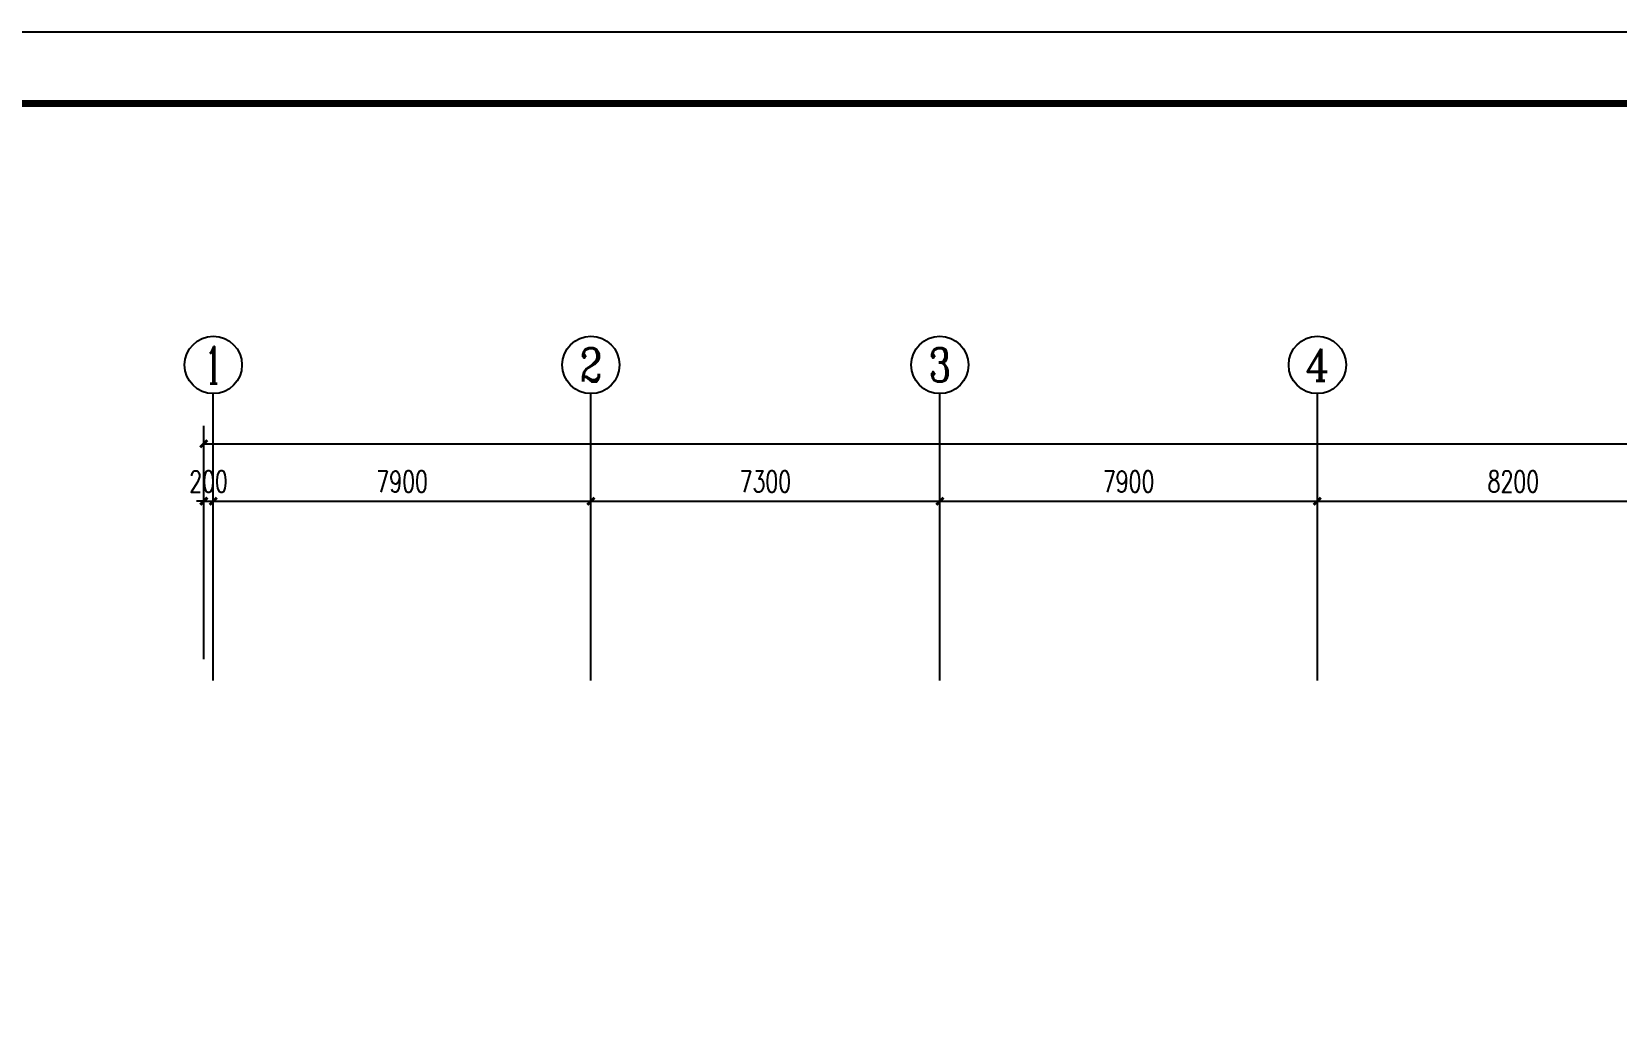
# Model space of a CAD drawing. Extents: x -70335 to 1144202, y 0 to 1100440.
# Drawn here: x 946342 to 979517, y 884205 to 905006 of the extents above; entities that cross this region are included whole.
import ezdxf
from ezdxf.enums import TextEntityAlignment as Align

# ---------------------------------------------------------------- set-up
doc = ezdxf.new("R2010")
doc.units = 0
doc.header["$LTSCALE"] = 1000
for name, color, linetype in [('3-建筑', 7, 'Continuous'), ('AXIS_TEXT', 7, 'Continuous'), ('BTTK', 7, 'Continuous'), ('PUB_TITLE', 4, 'Continuous'), ('改过图层标记', 3, 'Continuous')]:
    doc.layers.add(name, color=color, linetype=linetype)
doc.styles.add('_TCH_AXIS', font='COMPLEX', dxfattribs={"bigfont": 'GBCBIG'})
doc.styles.add('_TCH_DIM_T3', font='SIMPLEX', dxfattribs={"width": 0.705882, "bigfont": 'GBCBIG'})
doc.styles.add('COMPLEX', font='COMPLEX')
doc.styles.add('HZ(TK)', font='geniso.shx', dxfattribs={"width": 0.9, "bigfont": 'hztxt.shx'})
doc.dimstyles.new('_TCH_ARCH&&150', dxfattribs={"dimtxt": 446.25, "dimasz": 150, "dimexe": 375, "dimexo": 450, "dimgap": 189.375, "dimtad": 1, "dimdec": 0, "dimzin": 0, "dimdsep": 46, "dimtxsty": '_TCH_DIM_T3', "dimblk": 'ARCHTICK', "dimcen": 0.09, "dimclrt": 7, "dimazin": 2, "dimtfac": 1, "dimtdec": 0, "dimtix": 1, "dimtmove": 2, "dimatfit": 3, "dimfxl": 1, "dimtolj": 1, "dimtzin": 0, "dimarcsym": 0})

# ---------------------------------------------------------------- blocks, each defined once
blk = doc.blocks.new('vhtemplate_2019年新竖式图框_A1_1_2', base_point=(-420.5, 0))
at = {"layer": 'PUB_TITLE', "color": 7}
blk.add_lwpolyline([(-420.5, 594), (841, 594), (841, 0), (-420.5, 0)], close=True, dxfattribs=at)
at = {"layer": 'PUB_TITLE', "const_width": 1}
blk.add_lwpolyline([(-395.5, 10), (831, 10), (831, 584), (-395.5, 584)], close=True, dxfattribs=at)
at = {"layer": 'BTTK', "color": 4, "style": 'HZ(TK)', "width": 0.9}
for tag, p in [('合作单位', (796, 511.5)), ('建设单位', (796, 209.5)), ('工程名称', (796, 176.5)), ('子项名称', (806, 160)), ('图纸名称', (796, 141))]:
    blk.add_attdef(tag, text='', height=3.5, dxfattribs=at).set_placement(p, align=Align.MIDDLE_CENTER)
for tag, p in [('注册证书号', (808.5, 279)), ('注册印章号', (808.5, 271)), ('设计号', (806, 193)), ('图别', (789.75, 34)), ('图号', (822.25, 34)), ('版本号', (789.75, 26)), ('日期', (822.25, 26))]:
    blk.add_attdef(tag, text='', height=3.5, dxfattribs=at).set_placement(p, align=Align.MIDDLE)
blk = doc.blocks.new('_AXISO')
blk.add_circle((0, 0), 0.5)
at = {"layer": 'AXIS_TEXT', "style": 'COMPLEX', "width": 1.041667}
blk.add_attdef('A', text='', height=0.56, dxfattribs=at).set_placement((-0.25, -0.28), (0.25, -0.28), align=Align.FIT)
blk = doc.blocks.new('_ArchTick')
at = {"color": 0, "linetype": 'ByBlock', "const_width": 0.4}
blk.add_lwpolyline([(-0.5, -0.5), (0.5, 0.5)], dxfattribs=at)
blk = doc.blocks.new('*D3026')
at = {"layer": '3-建筑', "color": 0, "lineweight": -2, "transparency": 16777216}
for p, q in [((949942, 891886), (949942, 896761)), ((1089142, 891886), (1089142, 896761)), ((949942, 896386), (1089142, 896386))]:
    blk.add_line(p, q, dxfattribs=at)
at = {"layer": 'Defpoints', "color": 0, "transparency": 16777216}
for p in [(1089142, 896386), (949942, 891436), (1089142, 891436)]:
    blk.add_point(p, dxfattribs=at)
at = {"layer": '3-建筑', "color": 0, "lineweight": -2, "transparency": 16777216, "xscale": 150, "yscale": 150, "zscale": 150, "rotation": 180}
blk.add_blockref('_ArchTick', (949942, 896386), dxfattribs=at)
at = {"layer": '3-建筑', "color": 0, "lineweight": -2, "transparency": 16777216, "xscale": 150, "yscale": 150, "zscale": 150}
blk.add_blockref('_ArchTick', (1089142, 896386), dxfattribs=at)
at = {"layer": '3-建筑', "color": 7, "transparency": 16777216, "insert": (1019542, 896799), "char_height": 446.2, "attachment_point": 5, "style": '_TCH_DIM_T3'}
blk.add_mtext('\\A1;139200', dxfattribs=at)
blk = doc.blocks.new('*D3027')
at = {"layer": '3-建筑', "color": 0, "lineweight": -2, "transparency": 16777216}
for p, q in [((949942, 891886), (949942, 895561)), ((950142, 891886), (950142, 895561)), ((949942, 895186), (949792, 895186)), ((949942, 895186), (950142, 895186)), ((950142, 895186), (950292, 895186))]:
    blk.add_line(p, q, dxfattribs=at)
at = {"layer": 'Defpoints', "color": 0, "transparency": 16777216}
for p in [(950142, 895186), (949942, 891436), (950142, 891436)]:
    blk.add_point(p, dxfattribs=at)
at = {"layer": '3-建筑', "color": 0, "lineweight": -2, "transparency": 16777216, "xscale": 150, "yscale": 150, "zscale": 150}
blk.add_blockref('_ArchTick', (949942, 895186), dxfattribs=at)
at = {"layer": '3-建筑', "color": 0, "lineweight": -2, "transparency": 16777216, "xscale": 150, "yscale": 150, "zscale": 150, "rotation": 180}
blk.add_blockref('_ArchTick', (950142, 895186), dxfattribs=at)
at = {"layer": '3-建筑', "color": 7, "transparency": 16777216, "insert": (950042, 895599), "char_height": 446.2, "attachment_point": 5, "style": '_TCH_DIM_T3'}
blk.add_mtext('\\A1;200', dxfattribs=at)
blk = doc.blocks.new('*D3028')
at = {"layer": '3-建筑', "color": 0, "lineweight": -2, "transparency": 16777216}
for p, q in [((950142, 891886), (950142, 895561)), ((958042, 891886), (958042, 895561)), ((950142, 895186), (958042, 895186))]:
    blk.add_line(p, q, dxfattribs=at)
at = {"layer": 'Defpoints', "color": 0, "transparency": 16777216}
for p in [(958042, 895186), (950142, 891436), (958042, 891436)]:
    blk.add_point(p, dxfattribs=at)
at = {"layer": '3-建筑', "color": 0, "lineweight": -2, "transparency": 16777216, "xscale": 150, "yscale": 150, "zscale": 150, "rotation": 180}
blk.add_blockref('_ArchTick', (950142, 895186), dxfattribs=at)
at = {"layer": '3-建筑', "color": 0, "lineweight": -2, "transparency": 16777216, "xscale": 150, "yscale": 150, "zscale": 150}
blk.add_blockref('_ArchTick', (958042, 895186), dxfattribs=at)
at = {"layer": '3-建筑', "color": 7, "transparency": 16777216, "insert": (954092, 895599), "char_height": 446.2, "attachment_point": 5, "style": '_TCH_DIM_T3'}
blk.add_mtext('\\A1;7900', dxfattribs=at)
blk = doc.blocks.new('*D3029')
at = {"layer": '3-建筑', "color": 0, "lineweight": -2, "transparency": 16777216}
for p, q in [((958042, 891886), (958042, 895561)), ((965342, 891886), (965342, 895561)), ((958042, 895186), (965342, 895186))]:
    blk.add_line(p, q, dxfattribs=at)
at = {"layer": 'Defpoints', "color": 0, "transparency": 16777216}
for p in [(965342, 895186), (958042, 891436), (965342, 891436)]:
    blk.add_point(p, dxfattribs=at)
at = {"layer": '3-建筑', "color": 0, "lineweight": -2, "transparency": 16777216, "xscale": 150, "yscale": 150, "zscale": 150, "rotation": 180}
blk.add_blockref('_ArchTick', (958042, 895186), dxfattribs=at)
at = {"layer": '3-建筑', "color": 0, "lineweight": -2, "transparency": 16777216, "xscale": 150, "yscale": 150, "zscale": 150}
blk.add_blockref('_ArchTick', (965342, 895186), dxfattribs=at)
at = {"layer": '3-建筑', "color": 7, "transparency": 16777216, "insert": (961692, 895599), "char_height": 446.2, "attachment_point": 5, "style": '_TCH_DIM_T3'}
blk.add_mtext('\\A1;7300', dxfattribs=at)
blk = doc.blocks.new('*D3030')
at = {"layer": '3-建筑', "color": 0, "lineweight": -2, "transparency": 16777216}
for p, q in [((965342, 891886), (965342, 895561)), ((973242, 891886), (973242, 895561)), ((965342, 895186), (973242, 895186))]:
    blk.add_line(p, q, dxfattribs=at)
at = {"layer": 'Defpoints', "color": 0, "transparency": 16777216}
for p in [(973242, 895186), (965342, 891436), (973242, 891436)]:
    blk.add_point(p, dxfattribs=at)
at = {"layer": '3-建筑', "color": 0, "lineweight": -2, "transparency": 16777216, "xscale": 150, "yscale": 150, "zscale": 150, "rotation": 180}
blk.add_blockref('_ArchTick', (965342, 895186), dxfattribs=at)
at = {"layer": '3-建筑', "color": 0, "lineweight": -2, "transparency": 16777216, "xscale": 150, "yscale": 150, "zscale": 150}
blk.add_blockref('_ArchTick', (973242, 895186), dxfattribs=at)
at = {"layer": '3-建筑', "color": 7, "transparency": 16777216, "insert": (969292, 895599), "char_height": 446.2, "attachment_point": 5, "style": '_TCH_DIM_T3'}
blk.add_mtext('\\A1;7900', dxfattribs=at)
blk = doc.blocks.new('*D3031')
at = {"layer": '3-建筑', "color": 0, "lineweight": -2, "transparency": 16777216}
for p, q in [((973242, 891886), (973242, 895561)), ((981442, 891886), (981442, 895561)), ((973242, 895186), (981442, 895186))]:
    blk.add_line(p, q, dxfattribs=at)
at = {"layer": 'Defpoints', "color": 0, "transparency": 16777216}
for p in [(981442, 895186), (973242, 891436), (981442, 891436)]:
    blk.add_point(p, dxfattribs=at)
at = {"layer": '3-建筑', "color": 0, "lineweight": -2, "transparency": 16777216, "xscale": 150, "yscale": 150, "zscale": 150, "rotation": 180}
blk.add_blockref('_ArchTick', (973242, 895186), dxfattribs=at)
at = {"layer": '3-建筑', "color": 0, "lineweight": -2, "transparency": 16777216, "xscale": 150, "yscale": 150, "zscale": 150}
blk.add_blockref('_ArchTick', (981442, 895186), dxfattribs=at)
at = {"layer": '3-建筑', "color": 7, "transparency": 16777216, "insert": (977342, 895599), "char_height": 446.2, "attachment_point": 5, "style": '_TCH_DIM_T3'}
blk.add_mtext('\\A1;8200', dxfattribs=at)

msp = doc.modelspace()

# ---------------------------------------------------------------- linework, layer by layer
at = {"layer": '3-建筑'}
for p, q in [((950141.7, 891436.2), (950141.7, 897436.2)), ((958041.7, 891436.2), (958041.7, 897436.2)), ((965341.7, 891436.2), (965341.7, 897436.2)), ((973241.7, 891436.2), (973241.7, 897436.2))]:
    msp.add_line(p, q, dxfattribs=at)

# ---------------------------------------------------------------- block references
ref = msp.add_blockref('_AXISO', (950141.7, 898036.2), dxfattribs=dict(at, xscale=1200, yscale=1200, zscale=1200))
ref.add_attrib('A', '1', dxfattribs={"layer": 'AXIS_TEXT', "height": 772.1, "style": '_TCH_AXIS'}).set_placement((949976.3, 897650.2), (950307.2, 897650.2), align=Align.FIT)
ref = msp.add_blockref('_AXISO', (958041.7, 898036.2), dxfattribs=dict(at, xscale=1200, yscale=1200, zscale=1200))
ref.add_attrib('A', '2', dxfattribs={"layer": 'AXIS_TEXT', "height": 698.9, "style": '_TCH_AXIS'}).set_placement((957808.8, 897686.8), (958274.7, 897686.8), align=Align.FIT)
ref = msp.add_blockref('_AXISO', (965341.7, 898036.2), dxfattribs=dict(at, xscale=1200, yscale=1200, zscale=1200))
ref.add_attrib('A', '3', dxfattribs={"layer": 'AXIS_TEXT', "height": 698.9, "style": '_TCH_AXIS'}).set_placement((965108.8, 897686.8), (965574.7, 897686.8), align=Align.FIT)
ref = msp.add_blockref('_AXISO', (973241.7, 898036.2), dxfattribs=dict(at, xscale=1200, yscale=1200, zscale=1200))
ref.add_attrib('A', '4', dxfattribs={"layer": 'AXIS_TEXT', "height": 668.2, "style": '_TCH_AXIS'}).set_placement((972987.2, 897702.1), (973496.3, 897702.1), align=Align.FIT)
at = {"layer": '改过图层标记', "xscale": 150, "yscale": 150, "zscale": 150}
msp.add_blockref('vhtemplate_2019年新竖式图框_A1_1_2', (929665.1, 815905.6), dxfattribs=at)

# ---------------------------------------------------------------- dimensions: what is measured, and where the dimension line sits
at = {"layer": '3-建筑'}
for p1, p2, distance, picture, middle in [((949941.7, 891436.2), (1089141.7, 891436.2), 4950, '*D3026', (1019541.7, 896798.7)), ((949941.7, 891436.2), (950141.7, 891436.2), 3750, '*D3027', (950041.7, 895598.7)), ((950141.7, 891436.2), (958041.7, 891436.2), 3750, '*D3028', (954091.7, 895598.7)), ((958041.7, 891436.2), (965341.7, 891436.2), 3750, '*D3029', (961691.7, 895598.7)), ((965341.7, 891436.2), (973241.7, 891436.2), 3750, '*D3030', (969291.7, 895598.7)), ((973241.7, 891436.2), (981441.7, 891436.2), 3750, '*D3031', (977341.7, 895598.7))]:
    dim = msp.add_aligned_dim(p1=p1, p2=p2, distance=distance, dimstyle='_TCH_ARCH&&150', dxfattribs=at)
    dim.commit()
    dim.dimension.update_dxf_attribs({"geometry": picture, "text_midpoint": middle})

doc.saveas('drawing.dxf')
